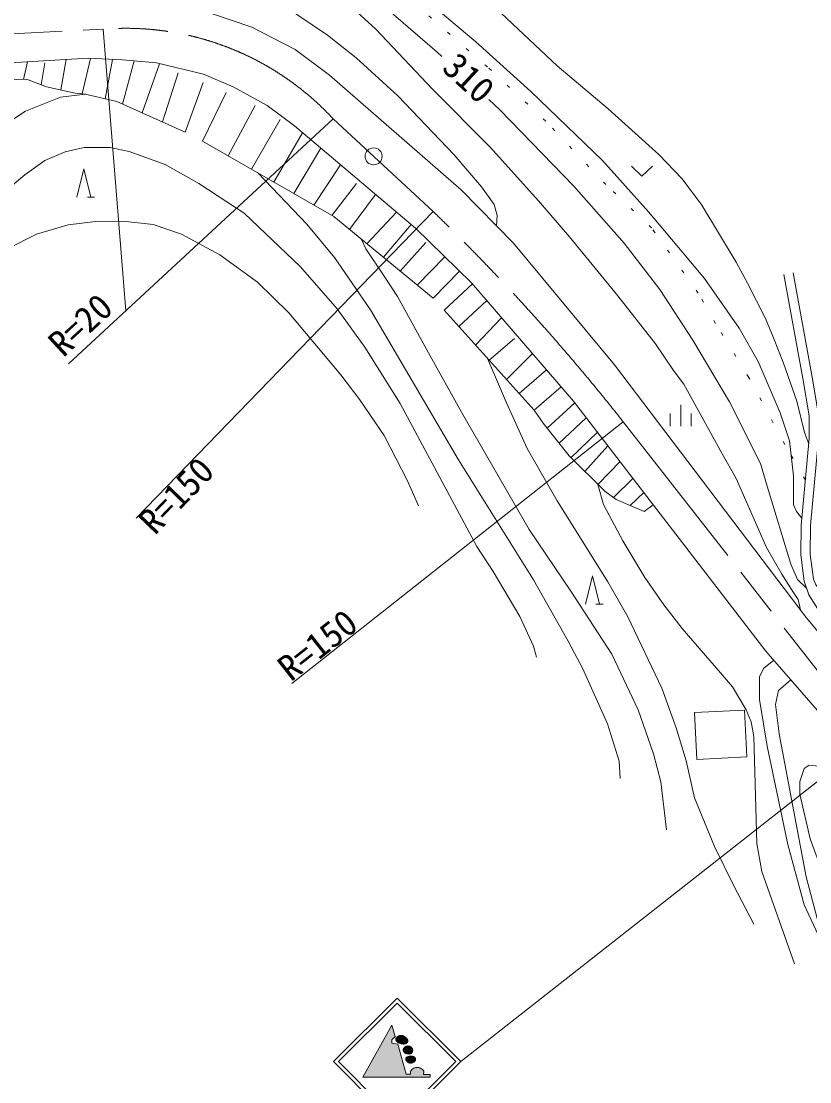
# Model space of a CAD drawing. Units: millimetres, scale not verified. Extents: x 40000 to 680000, y 20000 to 380000.
# Drawn here: x 273062 to 328858, y 236714 to 311763 of the extents above; entities that cross this region are included whole.
import ezdxf
from ezdxf.enums import TextEntityAlignment as Align

# ---------------------------------------------------------------- set-up
doc = ezdxf.new("R2010")
doc.units = ezdxf.units.MM
doc.header["$LTSCALE"] = 1000
doc.linetypes.add('CHAIN', pattern=[18.5, 12, -1.5, 3.5, -1.5])
doc.linetypes.add('DOTTED', pattern=[1.75, 0.25, -1.5])
for name, color, linetype, lineweight in [('M-BGD', 7, 'Continuous', 13), ('M-BMK', 2, 'CHAIN', 13), ('M-BMK-ROW', 30, 'Continuous', 13), ('M-BMK-SRVR', 3, 'Continuous', 13), ('M-STR-HTXT', 7, 'Continuous', 13), ('M-STR-STRC', 7, 'Continuous', 13)]:
    doc.layers.add(name, color=color, linetype=linetype, lineweight=lineweight)
doc.styles.add('ＭＳ ゴシック', font='')
doc.styles.get('ＭＳ ゴシック').set_extended_font_data('MS Gothic')

msp = doc.modelspace()

# ---------------------------------------------------------------- hatches: boundary and pattern name
at = {"layer": 'M-STR-STRC'}
for points in [[(301532, 237254), (301532, 237264), (301533, 237274), (301533, 237284), (301533, 237294), (301534, 237304), (301535, 237314), (301536, 237325), (301537, 237340), (301539, 237355), (301541, 237370), (301543, 237385), (301544, 237400), (301545, 237415), (301546, 237429), (301545, 237444), (301543, 237458), (301540, 237471), (301535, 237487), (301528, 237503), (301519, 237517), (301508, 237531), (301496, 237545), (301483, 237558), (301469, 237571), (301455, 237583), (301440, 237595), (301424, 237606), (301394, 237627), (301362, 237647), (301331, 237665), (301299, 237681), (301266, 237695), (301233, 237707), (301200, 237717), (301166, 237725), (301131, 237731), (301096, 237734), (301060, 237734), (301023, 237732), (300987, 237728), (300951, 237721), (300915, 237711), (300880, 237699), (300847, 237685), (300814, 237668), (300784, 237649), (300755, 237627), (300739, 237613), (300723, 237597), (300708, 237581), (300694, 237564), (300680, 237547), (300667, 237529), (300653, 237511), (300641, 237493), (300628, 237474), (300616, 237455), (300616, 237246), (300305, 237246), (299699, 239374), (299281, 239439), (299281, 239692), (299526, 239923), (299295, 240731), (297222, 237030), (301994, 237030), (301994, 237224), (301532, 237224), (301532, 237241)], [(300353, 239762), (300337, 239781), (300320, 239800), (300292, 239829), (300263, 239856), (300233, 239880), (300203, 239903), (300172, 239923), (300140, 239941), (300107, 239957), (300073, 239970), (300038, 239980), (300002, 239987), (299965, 239992), (299929, 239991), (299892, 239987), (299856, 239979), (299820, 239968), (299784, 239954), (299748, 239938), (299713, 239920), (299677, 239900), (299642, 239879), (299623, 239866), (299607, 239849), (299593, 239831), (299581, 239811), (299571, 239789), (299564, 239768), (299560, 239746), (299558, 239724), (299559, 239703), (299562, 239684), (299565, 239675), (299569, 239666), (299573, 239658), (299578, 239649), (299584, 239641), (299590, 239632), (299597, 239623), (299604, 239613), (299612, 239602), (299620, 239591), (299638, 239567), (299656, 239546), (299674, 239529), (299692, 239513), (299710, 239500), (299729, 239489), (299748, 239479), (299767, 239470), (299787, 239462), (299808, 239454), (299853, 239437), (299901, 239420), (299950, 239405), (300001, 239393), (300053, 239384), (300104, 239380), (300155, 239380), (300205, 239388), (300253, 239402), (300298, 239425), (300317, 239437), (300335, 239451), (300352, 239467), (300367, 239483), (300381, 239501), (300394, 239519), (300404, 239538), (300412, 239558), (300418, 239578), (300421, 239598), (300421, 239619), (300418, 239640), (300412, 239661), (300404, 239682), (300393, 239703), (300381, 239723), (300368, 239743)], [(300754, 238988), (300747, 239012), (300738, 239037), (300728, 239060), (300715, 239083), (300701, 239104), (300685, 239125), (300667, 239144), (300648, 239161), (300628, 239178), (300606, 239193), (300583, 239206), (300560, 239217), (300535, 239227), (300510, 239234), (300485, 239240), (300459, 239244), (300433, 239246), (300406, 239247), (300381, 239245), (300357, 239242), (300332, 239237), (300308, 239230), (300285, 239222), (300262, 239212), (300240, 239201), (300219, 239188), (300200, 239174), (300181, 239158), (300170, 239146), (300159, 239134), (300148, 239121), (300139, 239107), (300130, 239093), (300122, 239078), (300114, 239063), (300107, 239048), (300101, 239032), (300096, 239016), (300093, 239006), (300091, 238995), (300089, 238985), (300087, 238975), (300086, 238964), (300085, 238954), (300085, 238944), (300086, 238934), (300088, 238924), (300091, 238914), (300108, 238872), (300132, 238833), (300163, 238799), (300199, 238768), (300240, 238742), (300285, 238720), (300333, 238703), (300382, 238690), (300433, 238682), (300484, 238679), (300509, 238680), (300534, 238681), (300559, 238685), (300582, 238689), (300605, 238696), (300627, 238705), (300647, 238715), (300666, 238728), (300684, 238743), (300699, 238760), (300711, 238776), (300721, 238792), (300730, 238809), (300738, 238826), (300745, 238843), (300751, 238861), (300755, 238880), (300758, 238898), (300760, 238917), (300760, 238936), (300758, 238962)], [(300957, 238245), (300961, 238260), (300965, 238275), (300967, 238290), (300968, 238305), (300967, 238323), (300963, 238342), (300958, 238360), (300950, 238378), (300941, 238395), (300930, 238412), (300918, 238427), (300905, 238442), (300890, 238455), (300875, 238467), (300856, 238480), (300837, 238490), (300817, 238498), (300796, 238505), (300774, 238510), (300752, 238514), (300729, 238517), (300706, 238519), (300682, 238521), (300658, 238522), (300619, 238523), (300581, 238522), (300543, 238520), (300506, 238515), (300469, 238507), (300435, 238497), (300401, 238485), (300369, 238469), (300340, 238450), (300312, 238428), (300302, 238417), (300293, 238404), (300286, 238391), (300280, 238376), (300275, 238361), (300273, 238345), (300271, 238329), (300271, 238314), (300272, 238298), (300274, 238284), (300279, 238266), (300286, 238250), (300294, 238235), (300305, 238220), (300317, 238206), (300330, 238192), (300345, 238177), (300361, 238162), (300377, 238146), (300395, 238129), (300417, 238108), (300440, 238090), (300462, 238075), (300484, 238062), (300507, 238052), (300529, 238044), (300552, 238039), (300575, 238036), (300598, 238034), (300622, 238034), (300652, 238037), (300683, 238041), (300714, 238049), (300744, 238058), (300774, 238070), (300803, 238085), (300831, 238101), (300858, 238120), (300883, 238141), (300906, 238165), (300916, 238177), (300926, 238190), (300935, 238203), (300943, 238217), (300950, 238231)]]:
    msp.add_hatch(color=256, dxfattribs=at).paths.add_polyline_path(points)

# ---------------------------------------------------------------- linework, layer by layer
at = {"layer": 'M-BGD'}
for p, q in [((273229, 307648), (273516, 308888)), ((274475, 307263), (274733, 308813)), ((275857, 306905), (276242, 309048)), ((277380, 306623), (277959, 309132)), ((279000, 306270), (279531, 309058)), ((280237, 305894), (281064, 308949)), ((281617, 305278), (282842, 308758)), ((283054, 304638), (284159, 308115)), ((285884, 303285), (287568, 306719)), ((287709, 302236), (289625, 305807)), ((289354, 301290), (291382, 304809)), ((290927, 300385), (292960, 303869)), ((292345, 299569), (294257, 302774)), ((293776, 298747), (295654, 301595)), ((295033, 298024), (296784, 300282)), ((296288, 297028), (298133, 299502)), ((277745, 299314), (278245, 299314)), ((297528, 296010), (299608, 298257)), ((298689, 295056), (300649, 297378)), ((299876, 294081), (301687, 296110)), ((301082, 293091), (303034, 295092)), ((302987, 291307), (304988, 293175)), ((304027, 290154), (305998, 292004)), ((305202, 288849), (307053, 290781)), ((306169, 287775), (307964, 289322)), ((307391, 286419), (309237, 288248)), ((308295, 285415), (310236, 287089)), ((310269, 282958), (312231, 284764)), ((319724, 283114), (319724, 284614)), ((311115, 281893), (313043, 283707)), ((318974, 283114), (318974, 284014)), ((320474, 283114), (320474, 284014)), ((311955, 280870), (313832, 282682)), ((312941, 279895), (314574, 281716)), ((313872, 278974), (315435, 280596)), ((314964, 278055), (316344, 279414)), ((316152, 277486), (317108, 278421)), ((313729, 270518), (314229, 270518))]:
    msp.add_line(p, q, dxfattribs=at)
for points in [[(306683, 297278), (306746, 298024), (306529, 298787), (305637, 300032), (303692, 302297), (299711, 306472), (296763, 309182), (294733, 310775), (289598, 314269), (284887, 317335), (282831, 318432), (280567, 319474), (278856, 320106), (275403, 320909), (272321, 321095), (268922, 321291), (264446, 321120), (261209, 321078), (259348, 321299), (256443, 321870), (253573, 322928), (250032, 324896), (247743, 326549), (246887, 327420)], [(302834, 309259), (302490, 309575), (297680, 313758), (293105, 317881), (289654, 320717), (282208, 326576)], [(328192, 270117), (328046, 270833), (327605, 271477), (326872, 272635), (325806, 274525), (323651, 279402), (322628, 281206), (319953, 286076), (319226, 287049), (317932, 288938), (315273, 292335), (311863, 296498), (309662, 299051), (306238, 302845), (302162, 306959), (298130, 311228), (293996, 315001), (288258, 319380), (283165, 323121), (278193, 326459)], [(328301, 276599), (327915, 277069), (327717, 277540), (327707, 279590), (327414, 282061), (326759, 284051), (325198, 287693), (323855, 290036), (321397, 293553), (319835, 295445), (317447, 298275), (314201, 301898), (309132, 306791), (305223, 310315), (302426, 312665), (296655, 317679), (287504, 326263)], [(213512, 321521), (213432, 318236), (214801, 318143), (216502, 317747), (225096, 314651), (226360, 314010), (228653, 312668), (230659, 311814), (233354, 311234), (235820, 311228), (238125, 311387), (246027, 306535), (249099, 304986), (255138, 302524), (258717, 301466), (263220, 300688), (264827, 300737), (267242, 301477), (268534, 302228), (273360, 305386), (275853, 306377), (277601, 306594)], [(328784, 281847), (328487, 282669), (327952, 284882), (326998, 287559), (326283, 289362), (325730, 290717), (324457, 293221), (323638, 294712), (321218, 298742), (319824, 300604), (318168, 302322), (314604, 305551), (310976, 308612), (305050, 314209), (298385, 320743)], [(259986, 312099), (277333, 313247), (279727, 313232), (282539, 312984), (286519, 312312), (289382, 311332), (292434, 309750), (294866, 307956), (304184, 299826), (307884, 296055), (315037, 287452), (328601, 269579), (334905, 262018), (329414, 270210), (328790, 271166), (328470, 272133), (328222, 273995), (328256, 276113), (328820, 282238), (328805, 283843), (328371, 286472), (327025, 293841)], [(245560, 309723), (245844, 309356), (247871, 308401), (254548, 306145), (258166, 304918), (261642, 303803), (262748, 303724), (264157, 303781), (265238, 304174), (268736, 306481), (270236, 307223), (271358, 307595), (273429, 307653), (274841, 307127), (276873, 306682), (277580, 306599), (279820, 306080), (284659, 303922), (285931, 307431)], [(260047, 308094), (277790, 309140), (280220, 309025), (282628, 308809), (285963, 308014), (288054, 307114), (290463, 305797), (292389, 304351), (300961, 297115), (304929, 293243), (312144, 284877), (325748, 267183), (331491, 260606)], [(328630, 271650), (327983, 272250), (327528, 273331), (325854, 278851), (325372, 280458), (323181, 284825), (320584, 289199), (318240, 292778), (315721, 296054), (312163, 300089), (306928, 305497), (306149, 306213)], [(285884, 303285), (295176, 297941), (302201, 292172), (304067, 294084)], [(269800, 297965), (273315, 300883), (274733, 301896), (276170, 302525), (277514, 302835), (279356, 302833), (280711, 302536), (283257, 301613), (285630, 300287), (288846, 298179), (292826, 294383), (295409, 291414), (297371, 288706), (299882, 284706), (305309, 274595), (306453, 272824), (308334, 269629), (309320, 267550), (309529, 266756)], [(276995, 299314), (277495, 301314), (277995, 299314)], [(289827, 301017), (293271, 297408), (295231, 295033), (297784, 291351), (304014, 280728), (309301, 272226), (311769, 267889), (312809, 265936), (314550, 262053), (315379, 259393), (315452, 258174)], [(316235, 301498), (316985, 300798), (317735, 301498)], [(272093, 295647), (274146, 296696), (276391, 297347), (278309, 297588), (280254, 297602), (282394, 297385), (284404, 296686), (287106, 295238), (289781, 293287), (292002, 291127), (295686, 286743), (297020, 284969), (298742, 282443), (300405, 279249), (301177, 277472)], [(297143, 296326), (297451, 295666), (298736, 293723), (299679, 292280), (301883, 288306), (304206, 284098), (309014, 275788), (311955, 271426), (314861, 266976), (316719, 263026), (317800, 259930), (318313, 257928), (318723, 254532)], [(327674, 293959), (329022, 286585), (329465, 283900), (329480, 282211), (328916, 276077), (328882, 274033), (329116, 272282), (329282, 271889), (329824, 271242), (334192, 264744), (334964, 263623), (336584, 260563), (336967, 259921)], [(302987, 291307), (309351, 284243), (311266, 285895)], [(306052, 287905), (307407, 284762), (308866, 281531), (310979, 277827), (314578, 272085), (315989, 269611), (318391, 264564), (319412, 261760), (320109, 259415), (320694, 256800), (322108, 253370), (323458, 250632), (324906, 247864)], [(309351, 284243), (309991, 283308), (311821, 281004), (314347, 278504), (315160, 277912), (317145, 277059), (317780, 277547)], [(313872, 278974), (314258, 277553), (315629, 275001), (317183, 272395), (318535, 270467), (319830, 268791), (322541, 265649), (323383, 264658), (324345, 263030), (324701, 262191), (324907, 261159), (325111, 253580), (325466, 251584), (327770, 245071)], [(312979, 270518), (313479, 272518), (313979, 270518)], [(326310, 266539), (325586, 265953), (325296, 265381), (325300, 263764), (325849, 260460), (327311, 253500), (328470, 249242), (329615, 246754), (331778, 243082), (332603, 241777)], [(335154, 255321), (334129, 255763), (332896, 256305), (330587, 258252), (329482, 259051), (328820, 259110), (328465, 258885), (328158, 257970), (328164, 257061), (328886, 253916), (330360, 249884), (331550, 247816), (333177, 244919), (334668, 242395), (336371, 240992), (337867, 240004), (340709, 239151), (343614, 238762), (346332, 238688), (349027, 238917), (351769, 239624), (356406, 241033), (386145, 251671)]]:
    msp.add_lwpolyline(points, dxfattribs=at)
at = {"layer": 'M-BGD', "linetype": 'DOTTED'}
msp.add_lwpolyline([(328549, 279295), (327092, 281806), (324546, 286543), (322195, 290365), (320970, 292525), (317663, 297132), (314435, 300197), (310183, 304694), (306059, 308523), (300208, 313614), (297634, 316109), (297107, 317468), (297192, 318706), (298385, 320743)], dxfattribs=at)
at = {"layer": 'M-BGD'}
msp.add_lwpolyline([(320700, 262847), (324243, 263016), (324401, 259698), (320859, 259528)], close=True, dxfattribs=at)
at = {"layer": 'M-BMK'}
for p, q in [((258970, 310218), (278856, 311196)), ((295143, 304845), (302202, 298305)), ((315665, 283409), (332413, 261949))]:
    msp.add_line(p, q, dxfattribs=at)
for centre, radius, start, end in [((280464, 291261), 20000, 42.78131, 94.61276), ((197898, 190506), 150000, 38.26909, 45.94399)]:
    msp.add_arc(centre, radius, start, end, dxfattribs=at)
at = {"layer": 'M-BMK-ROW'}
msp.add_lwpolyline([(327509, 265166), (326638, 264395), (326434, 263408), (326694, 261332), (328591, 251211), (330918, 242470)], dxfattribs=at)
at = {"layer": 'M-BMK-SRVR'}
msp.add_circle((297998, 302200), 600, dxfattribs=at)
at = {"layer": 'M-STR-HTXT'}
for p, q in [((278856, 311196), (280464, 291261)), ((295143, 304845), (276412, 287511)), ((302202, 298305), (281199, 276598)), ((315665, 283409), (292201, 264899)), ((331773, 259830), (304157, 238140)), ((331773, 259830), (304157, 238140))]:
    msp.add_line(p, q, dxfattribs=at)
at = {"layer": 'M-STR-STRC'}
for p, q in [((295157, 238141), (299657, 242641)), ((304157, 238140), (299657, 242641)), ((295510, 238141), (299657, 242287)), ((303804, 238140), (299657, 242287)), ((297222, 237030), (299295, 240731)), ((299295, 240731), (299526, 239923)), ((299526, 239923), (299281, 239692)), ((299281, 239692), (299281, 239439)), ((299281, 239439), (299699, 239374)), ((299699, 239374), (300305, 237246)), ((295157, 238141), (299657, 233640)), ((295510, 238141), (299657, 233994)), ((299657, 233994), (303804, 238140)), ((299657, 233640), (304157, 238140)), ((300305, 237246), (300616, 237246)), ((300616, 237246), (300616, 237455)), ((301532, 237224), (301994, 237224)), ((301994, 237224), (301994, 237030)), ((301994, 237030), (297222, 237030))]:
    msp.add_line(p, q, dxfattribs=at)
for points in [[(297222, 237030), (301994, 237030), (301994, 237224), (301532, 237224), (301532, 237234), (301532, 237244), (301532, 237254), (301532, 237264), (301533, 237274), (301533, 237284), (301533, 237294), (301534, 237304), (301535, 237314), (301536, 237325), (301537, 237340), (301539, 237355), (301541, 237370), (301543, 237385), (301544, 237400), (301545, 237415), (301546, 237429), (301545, 237444), (301543, 237458), (301540, 237471), (301535, 237487), (301528, 237503), (301519, 237517), (301508, 237531), (301496, 237545), (301483, 237558), (301469, 237571), (301455, 237583), (301440, 237595), (301424, 237606), (301394, 237627), (301362, 237647), (301331, 237665), (301299, 237681), (301266, 237695), (301233, 237707), (301200, 237717), (301166, 237725), (301131, 237731), (301096, 237734), (301060, 237734), (301023, 237732), (300987, 237728), (300951, 237721), (300915, 237711), (300880, 237699), (300847, 237685), (300814, 237668), (300784, 237649), (300755, 237627), (300739, 237613), (300723, 237597), (300708, 237581), (300694, 237564), (300680, 237547), (300667, 237529), (300653, 237511), (300641, 237493), (300628, 237474), (300616, 237455), (300616, 237246), (300305, 237246), (299699, 239374), (299281, 239439), (299281, 239692), (299526, 239923), (299295, 240731)], [(299562, 239684), (299559, 239703), (299558, 239724), (299560, 239746), (299564, 239768), (299571, 239789), (299581, 239811), (299593, 239831), (299607, 239849), (299623, 239866), (299642, 239879), (299677, 239900), (299713, 239920), (299748, 239938), (299784, 239954), (299820, 239968), (299856, 239979), (299892, 239987), (299929, 239991), (299965, 239992), (300002, 239987), (300038, 239980), (300073, 239970), (300107, 239957), (300140, 239941), (300172, 239923), (300203, 239903), (300233, 239880), (300263, 239856), (300292, 239829), (300320, 239800), (300337, 239781), (300353, 239762), (300368, 239743), (300381, 239723), (300393, 239703), (300404, 239682), (300412, 239661), (300418, 239640), (300421, 239619), (300421, 239598), (300418, 239578), (300412, 239558), (300404, 239538), (300394, 239519), (300381, 239501), (300367, 239483), (300352, 239467), (300335, 239451), (300317, 239437), (300298, 239425), (300253, 239402), (300205, 239388), (300155, 239380), (300104, 239380), (300053, 239384), (300001, 239393), (299950, 239405), (299901, 239420), (299853, 239437), (299808, 239454), (299787, 239462), (299767, 239470), (299748, 239479), (299729, 239489), (299710, 239500), (299692, 239513), (299674, 239529), (299656, 239546), (299638, 239567), (299620, 239591), (299612, 239602), (299604, 239613), (299597, 239623), (299590, 239632), (299584, 239641), (299578, 239649), (299573, 239658), (299569, 239666), (299565, 239675)], [(299562, 239684), (299559, 239703), (299558, 239724), (299560, 239746), (299564, 239768), (299571, 239789), (299581, 239811), (299593, 239831), (299607, 239849), (299623, 239866), (299642, 239879), (299677, 239900), (299713, 239920), (299748, 239938), (299784, 239954), (299820, 239968), (299856, 239979), (299892, 239987), (299929, 239991), (299965, 239992), (300002, 239987), (300038, 239980), (300073, 239970), (300107, 239957), (300140, 239941), (300172, 239923), (300203, 239903), (300233, 239880), (300263, 239856), (300292, 239829), (300320, 239800), (300337, 239781), (300353, 239762), (300368, 239743), (300381, 239723), (300393, 239703), (300404, 239682), (300412, 239661), (300418, 239640), (300421, 239619), (300421, 239598), (300418, 239578), (300412, 239558), (300404, 239538), (300394, 239519), (300381, 239501), (300367, 239483), (300352, 239467), (300335, 239451), (300317, 239437), (300298, 239425), (300253, 239402), (300205, 239388), (300155, 239380), (300104, 239380), (300053, 239384), (300001, 239393), (299950, 239405), (299901, 239420), (299853, 239437), (299808, 239454), (299787, 239462), (299767, 239470), (299748, 239479), (299729, 239489), (299710, 239500), (299692, 239513), (299674, 239529), (299656, 239546), (299638, 239567), (299620, 239591), (299612, 239602), (299604, 239613), (299597, 239623), (299590, 239632), (299584, 239641), (299578, 239649), (299573, 239658), (299569, 239666), (299565, 239675)], [(300484, 238679), (300509, 238680), (300534, 238681), (300559, 238685), (300582, 238689), (300605, 238696), (300627, 238705), (300647, 238715), (300666, 238728), (300684, 238743), (300699, 238760), (300711, 238776), (300721, 238792), (300730, 238809), (300738, 238826), (300745, 238843), (300751, 238861), (300755, 238880), (300758, 238898), (300760, 238917), (300760, 238936), (300758, 238962), (300754, 238988), (300747, 239012), (300738, 239037), (300728, 239060), (300715, 239083), (300701, 239104), (300685, 239125), (300667, 239144), (300648, 239161), (300628, 239178), (300606, 239193), (300583, 239206), (300560, 239217), (300535, 239227), (300510, 239234), (300485, 239240), (300459, 239244), (300433, 239246), (300406, 239247), (300381, 239245), (300357, 239242), (300332, 239237), (300308, 239230), (300285, 239222), (300262, 239212), (300240, 239201), (300219, 239188), (300200, 239174), (300181, 239158), (300170, 239146), (300159, 239134), (300148, 239121), (300139, 239107), (300130, 239093), (300122, 239078), (300114, 239063), (300107, 239048), (300101, 239032), (300096, 239016), (300093, 239006), (300091, 238995), (300089, 238985), (300087, 238975), (300086, 238964), (300085, 238954), (300085, 238944), (300086, 238934), (300088, 238924), (300091, 238914), (300108, 238872), (300132, 238833), (300163, 238799), (300199, 238768), (300240, 238742), (300285, 238720), (300333, 238703), (300382, 238690), (300433, 238682)], [(300484, 238679), (300509, 238680), (300534, 238681), (300559, 238685), (300582, 238689), (300605, 238696), (300627, 238705), (300647, 238715), (300666, 238728), (300684, 238743), (300699, 238760), (300711, 238776), (300721, 238792), (300730, 238809), (300738, 238826), (300745, 238843), (300751, 238861), (300755, 238880), (300758, 238898), (300760, 238917), (300760, 238936), (300758, 238962), (300754, 238988), (300747, 239012), (300738, 239037), (300728, 239060), (300715, 239083), (300701, 239104), (300685, 239125), (300667, 239144), (300648, 239161), (300628, 239178), (300606, 239193), (300583, 239206), (300560, 239217), (300535, 239227), (300510, 239234), (300485, 239240), (300459, 239244), (300433, 239246), (300406, 239247), (300381, 239245), (300357, 239242), (300332, 239237), (300308, 239230), (300285, 239222), (300262, 239212), (300240, 239201), (300219, 239188), (300200, 239174), (300181, 239158), (300170, 239146), (300159, 239134), (300148, 239121), (300139, 239107), (300130, 239093), (300122, 239078), (300114, 239063), (300107, 239048), (300101, 239032), (300096, 239016), (300093, 239006), (300091, 238995), (300089, 238985), (300087, 238975), (300086, 238964), (300085, 238954), (300085, 238944), (300086, 238934), (300088, 238924), (300091, 238914), (300108, 238872), (300132, 238833), (300163, 238799), (300199, 238768), (300240, 238742), (300285, 238720), (300333, 238703), (300382, 238690), (300433, 238682)], [(300274, 238284), (300272, 238298), (300271, 238314), (300271, 238329), (300273, 238345), (300275, 238361), (300280, 238376), (300286, 238391), (300293, 238404), (300302, 238417), (300312, 238428), (300340, 238450), (300369, 238469), (300401, 238485), (300435, 238497), (300469, 238507), (300506, 238515), (300543, 238520), (300581, 238522), (300619, 238523), (300658, 238522), (300682, 238521), (300706, 238519), (300729, 238517), (300752, 238514), (300774, 238510), (300796, 238505), (300817, 238498), (300837, 238490), (300856, 238480), (300875, 238467), (300890, 238455), (300905, 238442), (300918, 238427), (300930, 238412), (300941, 238395), (300950, 238378), (300958, 238360), (300963, 238342), (300967, 238323), (300968, 238305), (300967, 238290), (300965, 238275), (300961, 238260), (300957, 238245), (300950, 238231), (300943, 238217), (300935, 238203), (300926, 238190), (300916, 238177), (300906, 238165), (300883, 238141), (300858, 238120), (300831, 238101), (300803, 238085), (300774, 238070), (300744, 238058), (300714, 238049), (300683, 238041), (300652, 238037), (300622, 238034), (300598, 238034), (300575, 238036), (300552, 238039), (300529, 238044), (300507, 238052), (300484, 238062), (300462, 238075), (300440, 238090), (300417, 238108), (300395, 238129), (300377, 238146), (300361, 238162), (300345, 238177), (300330, 238192), (300317, 238206), (300305, 238220), (300294, 238235), (300286, 238250), (300279, 238266)], [(300274, 238284), (300272, 238298), (300271, 238314), (300271, 238329), (300273, 238345), (300275, 238361), (300280, 238376), (300286, 238391), (300293, 238404), (300302, 238417), (300312, 238428), (300340, 238450), (300369, 238469), (300401, 238485), (300435, 238497), (300469, 238507), (300506, 238515), (300543, 238520), (300581, 238522), (300619, 238523), (300658, 238522), (300682, 238521), (300706, 238519), (300729, 238517), (300752, 238514), (300774, 238510), (300796, 238505), (300817, 238498), (300837, 238490), (300856, 238480), (300875, 238467), (300890, 238455), (300905, 238442), (300918, 238427), (300930, 238412), (300941, 238395), (300950, 238378), (300958, 238360), (300963, 238342), (300967, 238323), (300968, 238305), (300967, 238290), (300965, 238275), (300961, 238260), (300957, 238245), (300950, 238231), (300943, 238217), (300935, 238203), (300926, 238190), (300916, 238177), (300906, 238165), (300883, 238141), (300858, 238120), (300831, 238101), (300803, 238085), (300774, 238070), (300744, 238058), (300714, 238049), (300683, 238041), (300652, 238037), (300622, 238034), (300598, 238034), (300575, 238036), (300552, 238039), (300529, 238044), (300507, 238052), (300484, 238062), (300462, 238075), (300440, 238090), (300417, 238108), (300395, 238129), (300377, 238146), (300361, 238162), (300345, 238177), (300330, 238192), (300317, 238206), (300305, 238220), (300294, 238235), (300286, 238250), (300279, 238266)]]:
    msp.add_lwpolyline(points, close=True, dxfattribs=at)
msp.add_lwpolyline([(300616, 237455), (300628, 237474), (300641, 237493), (300653, 237511), (300667, 237529), (300680, 237547), (300694, 237564), (300708, 237581), (300723, 237597), (300739, 237613), (300755, 237627), (300784, 237649), (300814, 237668), (300847, 237685), (300880, 237699), (300915, 237711), (300951, 237721), (300987, 237728), (301023, 237732), (301060, 237734), (301096, 237734), (301131, 237731), (301166, 237725), (301200, 237717), (301233, 237707), (301266, 237695), (301299, 237681), (301331, 237665), (301362, 237647), (301394, 237627), (301424, 237606), (301440, 237595), (301455, 237583), (301469, 237571), (301483, 237558), (301496, 237545), (301508, 237531), (301519, 237517), (301528, 237503), (301535, 237487), (301540, 237471), (301543, 237458), (301545, 237444), (301546, 237429), (301545, 237415), (301544, 237400), (301543, 237385), (301541, 237370), (301539, 237355), (301537, 237340), (301536, 237325), (301535, 237314), (301534, 237304), (301533, 237294), (301533, 237284), (301533, 237274), (301532, 237264), (301532, 237254), (301532, 237244), (301532, 237234), (301532, 237224)], dxfattribs=at)

# ---------------------------------------------------------------- texts
at = {"layer": 'M-BGD', "style": 'ＭＳ ゴシック'}
msp.add_text('310', height=1833, rotation=317.418, dxfattribs=at).set_placement((304736, 307757), align=Align.MIDDLE_CENTER)
at = {"layer": 'M-STR-HTXT', "style": 'ＭＳ ゴシック'}
for s, rotation, p in [('R=20', 42.781, (276412, 287511)), ('R=150', 38.269, (292484, 264541))]:
    msp.add_text(s, height=1833, rotation=rotation, dxfattribs=at).set_placement(p, align=Align.BOTTOM_LEFT)
msp.add_text('R=150', height=1833, rotation=45.944, dxfattribs=at).set_placement((281199, 276598), align=Align.TOP_LEFT)

doc.saveas('drawing.dxf')
